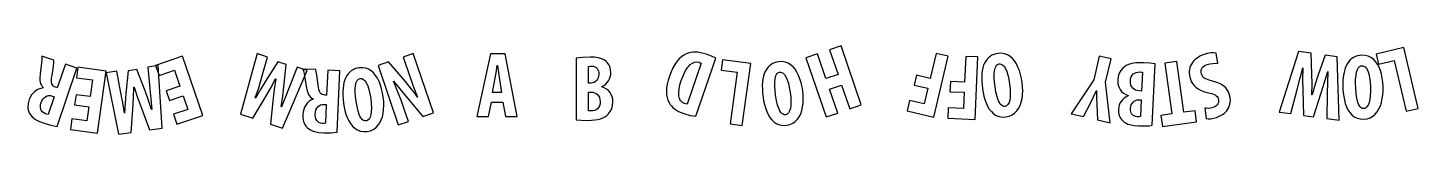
# Model space of a CAD drawing. Extents: x -77.5 to -17.7, y 119.7 to 123.6.
import ezdxf

# ---------------------------------------------------------------- set-up
doc = ezdxf.new("R2010")
doc.units = 0
doc.layers.add('LAYER_1', color=18, linetype='CONTINUOUS')

msp = doc.modelspace()

# ---------------------------------------------------------------- linework, layer by layer
at = {"layer": 'LAYER_1'}
for points in [[(-67.162, 123.068), (-67.605, 123.219), (-68.319, 120.61), (-67.796, 120.432), (-67.28, 121.289), (-67.03, 121.719), (-66.813, 122.128), (-66.805, 122.126), (-66.872, 121.664), (-66.928, 121.169), (-67.038, 120.174), (-66.514, 119.996), (-65.459, 122.489), (-65.888, 122.634), (-66.231, 121.761), (-66.395, 121.35), (-66.559, 120.921), (-66.571, 120.925), (-66.499, 121.377), (-66.454, 121.778), (-66.361, 122.749), (-66.713, 122.869), (-67.244, 122.029), (-67.451, 121.694), (-67.674, 121.3), (-67.686, 121.304), (-67.542, 121.739), (-67.421, 122.157)], [(-61.331, 123.07), (-61.135, 122.494), (-60.894, 121.82), (-60.709, 121.34), (-60.717, 121.338), (-60.833, 121.507), (-60.969, 121.688), (-61.237, 122.02), (-61.958, 122.857), (-62.412, 122.703), (-61.543, 120.147), (-61.107, 120.295), (-61.3, 120.86), (-61.423, 121.204), (-61.545, 121.521), (-61.751, 122.027), (-61.744, 122.029), (-61.479, 121.693), (-61.216, 121.375), (-60.481, 120.508), (-60.026, 120.663), (-60.896, 123.219)], [(-57.053, 121.125), (-56.937, 120.508), (-56.429, 120.508), (-56.953, 123.208), (-57.582, 123.208), (-58.167, 120.508), (-57.658, 120.508), (-57.538, 121.125)], [(-47.897, 123.023), (-48.074, 123.103), (-48.297, 123.189), (-48.427, 123.229), (-48.551, 123.258), (-48.668, 123.277), (-48.778, 123.285), (-48.882, 123.282), (-48.981, 123.268), (-49.074, 123.244), (-49.162, 123.208), (-49.27, 123.153), (-49.373, 123.08), (-49.472, 122.988), (-49.567, 122.876), (-49.657, 122.747), (-49.74, 122.599), (-49.816, 122.433), (-49.886, 122.248), (-49.941, 122.068), (-49.981, 121.898), (-50.006, 121.739), (-50.015, 121.592), (-50.01, 121.454), (-49.989, 121.327), (-49.954, 121.21), (-49.903, 121.103), (-49.858, 121.029), (-49.803, 120.958), (-49.739, 120.893), (-49.667, 120.833), (-49.584, 120.777), (-49.49, 120.725), (-49.386, 120.678), (-49.271, 120.635), (-48.988, 120.553), (-48.861, 120.528), (-48.751, 120.513)], [(-41.636, 121.001), (-42.505, 123.557), (-43.002, 123.388), (-42.638, 122.318), (-43.158, 122.141), (-43.522, 123.211), (-44.018, 123.042), (-43.149, 120.486), (-42.652, 120.655), (-43.001, 121.679), (-42.481, 121.856), (-42.132, 120.832)], [(-37.905, 123.11), (-38.416, 123.23), (-38.671, 122.146), (-39.263, 122.285), (-39.363, 121.861), (-38.77, 121.721), (-38.929, 121.046), (-39.561, 121.195), (-39.665, 120.751), (-38.523, 120.482)], [(-35.418, 120.485), (-35.278, 120.518), (-35.154, 120.572), (-35.046, 120.647), (-34.953, 120.743), (-34.875, 120.856), (-34.811, 120.982), (-34.762, 121.123), (-34.728, 121.276), (-34.707, 121.44), (-34.699, 121.609), (-34.705, 121.785), (-34.724, 121.967), (-34.754, 122.149), (-34.793, 122.321), (-34.843, 122.484), (-34.902, 122.639), (-34.971, 122.78), (-35.051, 122.904), (-35.141, 123.011), (-35.242, 123.101), (-35.354, 123.17), (-35.478, 123.214), (-35.612, 123.233), (-35.758, 123.228), (-35.852, 123.211), (-35.94, 123.184), (-36.021, 123.147), (-36.097, 123.1), (-36.166, 123.043), (-36.228, 122.976), (-36.285, 122.899), (-36.336, 122.812), (-36.378, 122.714), (-36.412, 122.604), (-36.437, 122.482), (-36.453, 122.348), (-36.461, 122.202), (-36.459, 122.044), (-36.448, 121.874), (-36.428, 121.692), (-36.403, 121.537), (-36.369, 121.384), (-36.326, 121.235), (-36.273, 121.088), (-36.209, 120.95), (-36.134, 120.826), (-36.047, 120.717), (-35.949, 120.623), (-35.837, 120.549), (-35.711, 120.501), (-35.572, 120.48)], [(-26.385, 123.244), (-26.48, 123.252), (-26.608, 123.246), (-26.754, 123.222), (-26.908, 123.18), (-27.085, 123.103), (-27.162, 123.058), (-27.233, 123.008), (-27.297, 122.953), (-27.354, 122.894), (-27.404, 122.829), (-27.447, 122.76), (-27.483, 122.688), (-27.509, 122.613), (-27.528, 122.537), (-27.538, 122.457), (-27.539, 122.376), (-27.531, 122.293), (-27.516, 122.207), (-27.491, 122.119), (-27.451, 122.02), (-27.399, 121.928), (-27.333, 121.843), (-27.254, 121.764), (-27.16, 121.694), (-27.05, 121.634), (-26.923, 121.584), (-26.78, 121.544), (-26.57, 121.491), (-26.43, 121.435), (-26.382, 121.402), (-26.342, 121.363), (-26.312, 121.318), (-26.291, 121.266), (-26.279, 121.213), (-26.277, 121.16), (-26.286, 121.108), (-26.307, 121.055), (-26.339, 121.006), (-26.385, 120.963), (-26.444, 120.925), (-26.516, 120.893), (-26.62, 120.866), (-26.715, 120.855), (-26.8, 120.857), (-26.872, 120.869), (-26.806, 120.414), (-26.723, 120.405), (-26.618, 120.408), (-26.498, 120.426), (-26.373, 120.46), (-26.191, 120.541), (-26.112, 120.588), (-26.041, 120.639), (-25.98, 120.695), (-25.926, 120.755), (-25.881, 120.819), (-25.844, 120.887), (-25.794, 121.03), (-25.773, 121.178), (-25.782, 121.329), (-25.821, 121.485), (-25.857, 121.572), (-25.908, 121.655), (-25.973, 121.735), (-26.054, 121.811), (-26.151, 121.881), (-26.265, 121.942), (-26.396, 121.993), (-26.544, 122.035), (-26.721, 122.084), (-26.856, 122.142), (-26.909, 122.178), (-26.953, 122.223), (-26.989, 122.277), (-27.017, 122.34), (-27.032, 122.402), (-27.034, 122.462), (-27.024, 122.52), (-27.001, 122.576), (-26.964, 122.627), (-26.912, 122.673), (-26.846, 122.713), (-26.765, 122.747), (-26.651, 122.777), (-26.53, 122.796), (-26.413, 122.8), (-26.311, 122.791)], [(-21.694, 123.149), (-21.992, 122.301), (-22.126, 121.893), (-22.26, 121.44), (-22.268, 121.441), (-22.26, 121.917), (-22.267, 122.335), (-22.305, 123.233), (-22.841, 123.307), (-23.68, 120.697), (-23.172, 120.627), (-22.896, 121.669), (-22.781, 122.119), (-22.663, 122.599), (-22.655, 122.598), (-22.665, 122.098), (-22.658, 121.632), (-22.625, 120.552), (-22.204, 120.494), (-21.868, 121.532), (-21.721, 121.988), (-21.588, 122.452), (-21.576, 122.45), (-21.597, 121.968), (-21.613, 121.501), (-21.629, 120.415), (-21.089, 120.341), (-21.178, 123.078)], [(-20.036, 120.389), (-19.894, 120.41), (-19.765, 120.452), (-19.65, 120.517), (-19.549, 120.604), (-19.461, 120.709), (-19.386, 120.83), (-19.325, 120.965), (-19.276, 121.114), (-19.241, 121.275), (-19.217, 121.443), (-19.207, 121.619), (-19.209, 121.802), (-19.222, 121.986), (-19.246, 122.161), (-19.28, 122.328), (-19.325, 122.487), (-19.381, 122.634), (-19.449, 122.765), (-19.53, 122.88), (-19.622, 122.979), (-19.727, 123.058), (-19.846, 123.113), (-19.978, 123.144), (-20.124, 123.152), (-20.219, 123.144), (-20.309, 123.125), (-20.393, 123.096), (-20.473, 123.056), (-20.547, 123.005), (-20.615, 122.944), (-20.679, 122.873), (-20.737, 122.791), (-20.789, 122.697), (-20.833, 122.59), (-20.869, 122.471), (-20.897, 122.339), (-20.917, 122.195), (-20.93, 122.037), (-20.935, 121.867), (-20.932, 121.684), (-20.921, 121.527), (-20.901, 121.372), (-20.871, 121.219), (-20.832, 121.068), (-20.781, 120.925), (-20.718, 120.795), (-20.641, 120.678), (-20.552, 120.575), (-20.447, 120.491), (-20.327, 120.432), (-20.189, 120.398)], [(-18.315, 123.479), (-19.5, 123.2), (-19.399, 122.768), (-18.724, 122.926), (-18.208, 120.731), (-17.698, 120.851)], [(-75.355, 122.593), (-75.851, 122.762), (-76.198, 121.742), (-76.27, 121.766), (-76.327, 121.79), (-76.373, 121.823), (-76.409, 121.865), (-76.433, 121.917), (-76.446, 121.982), (-76.449, 122.063), (-76.442, 122.161), (-76.423, 122.275), (-76.358, 122.681), (-76.343, 122.833), (-76.341, 122.929), (-76.86, 123.105), (-76.859, 122.984), (-76.874, 122.802), (-76.933, 122.356), (-76.951, 122.156), (-76.948, 122.069), (-76.936, 121.99), (-76.916, 121.919), (-76.885, 121.854), (-76.845, 121.796), (-76.794, 121.746), (-76.796, 121.738), (-76.906, 121.718), (-77.007, 121.684), (-77.098, 121.636), (-77.181, 121.575), (-77.254, 121.503), (-77.316, 121.421), (-77.368, 121.331), (-77.408, 121.231), (-77.452, 121.072), (-77.467, 120.921), (-77.462, 120.849), (-77.447, 120.776), (-77.423, 120.704), (-77.388, 120.632), (-77.339, 120.558), (-77.281, 120.491), (-77.214, 120.431), (-77.138, 120.378), (-76.966, 120.286), (-76.77, 120.21), (-76.481, 120.127), (-76.211, 120.075)], [(-75.454, 121.012), (-74.843, 120.928), (-74.927, 120.313), (-75.57, 120.401), (-75.632, 119.949), (-74.47, 119.79), (-74.103, 122.464), (-75.313, 122.63), (-75.375, 122.178), (-74.684, 122.083), (-74.783, 121.361), (-75.395, 121.445)], [(-73.638, 122.455), (-74.102, 122.392), (-73.572, 119.739), (-73.025, 119.815), (-72.947, 120.812), (-72.917, 121.308), (-72.905, 121.772), (-72.898, 121.773), (-72.75, 121.33), (-72.578, 120.862), (-72.231, 119.924), (-71.684, 119.999), (-71.857, 122.7), (-72.305, 122.638), (-72.221, 121.704), (-72.184, 121.263), (-72.138, 120.805), (-72.15, 120.804), (-72.288, 121.24), (-72.428, 121.619), (-72.779, 122.529), (-73.148, 122.478), (-73.247, 121.49), (-73.281, 121.097), (-73.305, 120.645), (-73.317, 120.643), (-73.383, 121.097), (-73.462, 121.525)], [(-71.376, 121.202), (-70.792, 121.401), (-70.592, 120.812), (-71.206, 120.603), (-71.059, 120.172), (-69.948, 120.549), (-70.818, 123.105), (-71.974, 122.712), (-71.827, 122.28), (-71.167, 122.504), (-70.932, 121.814), (-71.516, 121.615)], [(-64.049, 122.481), (-64.573, 122.504), (-64.622, 121.428), (-64.698, 121.431), (-64.759, 121.438), (-64.813, 121.457), (-64.858, 121.488), (-64.896, 121.531), (-64.927, 121.589), (-64.952, 121.666), (-64.972, 121.762), (-64.987, 121.877), (-65.038, 122.285), (-65.065, 122.435), (-65.09, 122.528), (-65.638, 122.552), (-65.603, 122.436), (-65.566, 122.257), (-65.499, 121.812), (-65.46, 121.616), (-65.433, 121.533), (-65.4, 121.46), (-65.36, 121.397), (-65.313, 121.344), (-65.258, 121.3), (-65.195, 121.266), (-65.195, 121.258), (-65.295, 121.207), (-65.382, 121.147), (-65.457, 121.075), (-65.519, 120.994), (-65.569, 120.904), (-65.606, 120.808), (-65.63, 120.707), (-65.641, 120.6), (-65.639, 120.435), (-65.611, 120.286), (-65.586, 120.218), (-65.552, 120.152), (-65.508, 120.09), (-65.455, 120.03), (-65.387, 119.973), (-65.313, 119.925), (-65.232, 119.886), (-65.144, 119.856), (-64.952, 119.816), (-64.743, 119.798), (-64.443, 119.798), (-64.169, 119.824)], [(-62.882, 119.859), (-62.742, 119.892), (-62.618, 119.946), (-62.509, 120.021), (-62.417, 120.117), (-62.339, 120.23), (-62.275, 120.356), (-62.226, 120.496), (-62.192, 120.65), (-62.171, 120.813), (-62.163, 120.983), (-62.169, 121.159), (-62.188, 121.341), (-62.218, 121.522), (-62.257, 121.695), (-62.307, 121.858), (-62.366, 122.012), (-62.435, 122.154), (-62.515, 122.278), (-62.605, 122.385), (-62.706, 122.475), (-62.818, 122.544), (-62.941, 122.588), (-63.076, 122.607), (-63.222, 122.601), (-63.316, 122.585), (-63.404, 122.558), (-63.485, 122.521), (-63.56, 122.474), (-63.629, 122.417), (-63.692, 122.35), (-63.749, 122.273), (-63.799, 122.186), (-63.842, 122.088), (-63.876, 121.977), (-63.901, 121.855), (-63.917, 121.721), (-63.924, 121.576), (-63.923, 121.418), (-63.912, 121.248), (-63.892, 121.066), (-63.867, 120.911), (-63.833, 120.758), (-63.79, 120.608), (-63.737, 120.462), (-63.673, 120.323), (-63.598, 120.2), (-63.511, 120.091), (-63.412, 119.996), (-63.301, 119.922), (-63.175, 119.875), (-63.035, 119.853)], [(-57.486, 121.533), (-57.386, 122.094), (-57.338, 122.394), (-57.29, 122.711), (-57.278, 122.711), (-57.235, 122.399), (-57.19, 122.098), (-57.101, 121.533)], [(-53.89, 120.366), (-53.676, 120.346), (-53.402, 120.338), (-53.241, 120.342), (-53.095, 120.356), (-52.964, 120.377), (-52.849, 120.408), (-52.748, 120.447), (-52.659, 120.493), (-52.581, 120.548), (-52.516, 120.61), (-52.431, 120.717), (-52.368, 120.84), (-52.33, 120.98), (-52.316, 121.139), (-52.324, 121.249), (-52.347, 121.352), (-52.386, 121.449), (-52.439, 121.539), (-52.508, 121.62), (-52.59, 121.688), (-52.686, 121.742), (-52.797, 121.784), (-52.797, 121.8), (-52.703, 121.849), (-52.622, 121.907), (-52.555, 121.973), (-52.5, 122.048), (-52.458, 122.128), (-52.428, 122.212), (-52.41, 122.298), (-52.404, 122.389), (-52.416, 122.528), (-52.452, 122.659), (-52.481, 122.72), (-52.516, 122.777), (-52.559, 122.829), (-52.609, 122.877), (-52.682, 122.931), (-52.759, 122.975), (-52.841, 123.009), (-52.927, 123.033), (-53.106, 123.062), (-53.294, 123.069), (-53.617, 123.057), (-53.762, 123.041), (-53.89, 123.017)], [(-53.366, 122.661), (-53.307, 122.674), (-53.23, 122.677), (-53.154, 122.67), (-53.09, 122.65), (-53.036, 122.619), (-52.994, 122.577), (-52.962, 122.525), (-52.939, 122.466), (-52.925, 122.401), (-52.921, 122.329), (-52.928, 122.248), (-52.946, 122.176), (-52.976, 122.112), (-53.016, 122.055), (-53.066, 122.01), (-53.122, 121.976), (-53.185, 121.956), (-53.254, 121.948), (-53.366, 121.948)], [(-49.124, 121.041), (-49.176, 121.048), (-49.227, 121.064), (-49.28, 121.086), (-49.326, 121.115), (-49.367, 121.148), (-49.402, 121.188), (-49.431, 121.233), (-49.454, 121.283), (-49.481, 121.401), (-49.487, 121.538), (-49.471, 121.693), (-49.434, 121.865), (-49.377, 122.054), (-49.284, 122.292), (-49.19, 122.487), (-49.092, 122.637), (-49.043, 122.696), (-48.993, 122.744), (-48.893, 122.813), (-48.796, 122.853), (-48.702, 122.863), (-48.609, 122.843), (-48.564, 122.826), (-48.524, 122.805)], [(-46.392, 122.785), (-47.598, 122.95), (-47.658, 122.51), (-46.972, 122.416), (-47.278, 120.182), (-46.759, 120.11)], [(-44.85, 120.124), (-44.71, 120.158), (-44.586, 120.212), (-44.478, 120.287), (-44.385, 120.382), (-44.307, 120.495), (-44.243, 120.622), (-44.194, 120.762), (-44.16, 120.916), (-44.139, 121.079), (-44.131, 121.249), (-44.137, 121.424), (-44.156, 121.606), (-44.186, 121.788), (-44.225, 121.961), (-44.275, 122.124), (-44.334, 122.278), (-44.403, 122.419), (-44.483, 122.544), (-44.573, 122.651), (-44.674, 122.741), (-44.786, 122.81), (-44.91, 122.854), (-45.044, 122.873), (-45.19, 122.867), (-45.284, 122.85), (-45.372, 122.824), (-45.453, 122.787), (-45.529, 122.74), (-45.598, 122.683), (-45.661, 122.616), (-45.717, 122.539), (-45.768, 122.452), (-45.811, 122.353), (-45.844, 122.243), (-45.869, 122.121), (-45.886, 121.987), (-45.893, 121.841), (-45.891, 121.684), (-45.88, 121.514), (-45.86, 121.332), (-45.836, 121.177), (-45.801, 121.024), (-45.758, 120.874), (-45.705, 120.727), (-45.641, 120.589), (-45.566, 120.466), (-45.479, 120.357), (-45.381, 120.262), (-45.269, 120.188), (-45.143, 120.141), (-45.004, 120.119)], [(-36.623, 123.073), (-37.146, 123.097), (-37.196, 121.984), (-37.805, 122.011), (-37.824, 121.576), (-37.216, 121.548), (-37.247, 120.855), (-37.896, 120.885), (-37.916, 120.429), (-36.744, 120.376)], [(-35.46, 120.94), (-35.516, 120.941), (-35.569, 120.959), (-35.617, 120.992), (-35.661, 121.042), (-35.701, 121.104), (-35.738, 121.177), (-35.801, 121.355), (-35.851, 121.563), (-35.888, 121.791), (-35.912, 121.989), (-35.924, 122.17), (-35.924, 122.331), (-35.912, 122.475), (-35.887, 122.594), (-35.845, 122.683), (-35.819, 122.717), (-35.788, 122.743), (-35.754, 122.762), (-35.716, 122.773), (-35.677, 122.775), (-35.639, 122.769), (-35.568, 122.734), (-35.502, 122.67), (-35.442, 122.576), (-35.388, 122.451), (-35.34, 122.297), (-35.299, 122.114), (-35.264, 121.901), (-35.241, 121.695), (-35.232, 121.512), (-35.237, 121.352), (-35.255, 121.215), (-35.286, 121.104), (-35.331, 121.021), (-35.389, 120.966), (-35.423, 120.949)], [(-31.407, 123.114), (-31.648, 122.089), (-32.614, 120.625), (-32.083, 120.5), (-31.783, 121.079), (-31.65, 121.347), (-31.528, 121.62), (-31.52, 121.619), (-31.523, 121.314), (-31.515, 121.029), (-31.483, 120.359), (-30.937, 120.231), (-31.133, 121.988), (-30.897, 122.994)], [(-29.008, 122.773), (-29.221, 122.803), (-29.494, 122.823), (-29.656, 122.826), (-29.802, 122.819), (-29.933, 122.803), (-30.05, 122.778), (-30.153, 122.744), (-30.244, 122.701), (-30.323, 122.651), (-30.391, 122.591), (-30.481, 122.488), (-30.549, 122.368), (-30.594, 122.23), (-30.615, 122.072), (-30.612, 121.962), (-30.593, 121.857), (-30.559, 121.759), (-30.51, 121.666), (-30.445, 121.583), (-30.366, 121.511), (-30.272, 121.453), (-30.164, 121.406), (-30.165, 121.39), (-30.261, 121.345), (-30.344, 121.291), (-30.414, 121.228), (-30.472, 121.156), (-30.518, 121.077), (-30.552, 120.995), (-30.573, 120.909), (-30.583, 120.819), (-30.578, 120.68), (-30.547, 120.547), (-30.522, 120.485), (-30.489, 120.426), (-30.449, 120.372), (-30.401, 120.322), (-30.33, 120.265), (-30.255, 120.218), (-30.175, 120.18), (-30.09, 120.152), (-29.912, 120.115), (-29.725, 120.099), (-29.401, 120.097), (-29.257, 120.107), (-29.127, 120.124)], [(-28.066, 122.882), (-28.585, 122.811), (-28.284, 120.616), (-28.76, 120.551), (-28.694, 120.071), (-27.226, 120.273), (-27.292, 120.752), (-27.765, 120.688)], [(-20.036, 120.846), (-20.092, 120.853), (-20.143, 120.875), (-20.187, 120.913), (-20.227, 120.966), (-20.261, 121.032), (-20.291, 121.108), (-20.338, 121.291), (-20.368, 121.502), (-20.385, 121.733), (-20.39, 121.933), (-20.386, 122.113), (-20.371, 122.274), (-20.346, 122.416), (-20.31, 122.532), (-20.261, 122.618), (-20.231, 122.649), (-20.198, 122.672), (-20.163, 122.688), (-20.123, 122.695), (-20.084, 122.693), (-20.048, 122.684), (-19.98, 122.643), (-19.92, 122.573), (-19.869, 122.474), (-19.826, 122.345), (-19.793, 122.187), (-19.769, 122.001), (-19.753, 121.785), (-19.75, 121.578), (-19.757, 121.395), (-19.776, 121.236), (-19.807, 121.102), (-19.848, 120.994), (-19.9, 120.915), (-19.963, 120.866), (-19.998, 120.852)], [(-62.924, 120.313), (-62.98, 120.315), (-63.032, 120.333), (-63.081, 120.366), (-63.125, 120.416), (-63.165, 120.478), (-63.202, 120.551), (-63.265, 120.728), (-63.314, 120.936), (-63.352, 121.164), (-63.376, 121.363), (-63.388, 121.543), (-63.388, 121.705), (-63.376, 121.848), (-63.35, 121.968), (-63.309, 122.057), (-63.283, 122.091), (-63.252, 122.117), (-63.218, 122.135), (-63.18, 122.147), (-63.141, 122.148), (-63.103, 122.142), (-63.032, 122.108), (-62.966, 122.044), (-62.906, 121.949), (-62.852, 121.825), (-62.804, 121.671), (-62.763, 121.488), (-62.728, 121.274), (-62.705, 121.068), (-62.696, 120.885), (-62.701, 120.725), (-62.719, 120.589), (-62.75, 120.477), (-62.795, 120.394), (-62.853, 120.34), (-62.887, 120.323)], [(-44.892, 120.579), (-44.948, 120.581), (-45.001, 120.598), (-45.049, 120.632), (-45.093, 120.681), (-45.133, 120.744), (-45.17, 120.817), (-45.233, 120.994), (-45.283, 121.202), (-45.32, 121.43), (-45.344, 121.629), (-45.356, 121.809), (-45.356, 121.971), (-45.344, 122.114), (-45.319, 122.233), (-45.277, 122.323), (-45.251, 122.357), (-45.22, 122.383), (-45.186, 122.401), (-45.148, 122.413), (-45.109, 122.414), (-45.071, 122.408), (-45, 122.374), (-44.935, 122.31), (-44.874, 122.215), (-44.82, 122.091), (-44.772, 121.937), (-44.731, 121.753), (-44.696, 121.54), (-44.673, 121.334), (-44.664, 121.151), (-44.669, 120.991), (-44.687, 120.854), (-44.718, 120.743), (-44.763, 120.66), (-44.821, 120.606), (-44.855, 120.589)], [(-29.585, 121.604), (-29.697, 121.609), (-29.775, 121.621), (-29.845, 121.644), (-29.909, 121.68), (-29.967, 121.729), (-30.014, 121.789), (-30.047, 121.861), (-30.066, 121.944), (-30.071, 122.039), (-30.058, 122.136), (-30.033, 122.218), (-29.994, 122.286), (-29.943, 122.34), (-29.883, 122.381), (-29.816, 122.409), (-29.743, 122.424), (-29.665, 122.426), (-29.601, 122.422), (-29.549, 122.413)], [(-76.588, 120.596), (-76.645, 120.603), (-76.71, 120.621), (-76.784, 120.658), (-76.843, 120.702), (-76.885, 120.754), (-76.912, 120.814), (-76.925, 120.881), (-76.926, 120.951), (-76.916, 121.027), (-76.893, 121.107), (-76.859, 121.187), (-76.816, 121.256), (-76.766, 121.313), (-76.707, 121.359), (-76.641, 121.392), (-76.571, 121.407), (-76.495, 121.406), (-76.416, 121.389), (-76.328, 121.359)], [(-53.366, 121.56), (-53.254, 121.56), (-53.176, 121.552), (-53.104, 121.531), (-53.039, 121.498), (-52.979, 121.452), (-52.929, 121.394), (-52.893, 121.324), (-52.87, 121.242), (-52.861, 121.147), (-52.869, 121.05), (-52.892, 120.967), (-52.927, 120.897), (-52.975, 120.841), (-53.034, 120.797), (-53.099, 120.766), (-53.171, 120.748), (-53.25, 120.742), (-53.314, 120.743), (-53.366, 120.75)], [(-64.676, 120.219), (-64.733, 120.209), (-64.801, 120.209), (-64.882, 120.223), (-64.95, 120.25), (-65.006, 120.288), (-65.049, 120.338), (-65.08, 120.398), (-65.1, 120.466), (-65.111, 120.541), (-65.111, 120.624), (-65.101, 120.711), (-65.08, 120.788), (-65.047, 120.858), (-65.003, 120.919), (-64.949, 120.968), (-64.886, 121.003), (-64.814, 121.023), (-64.732, 121.028), (-64.64, 121.024)], [(-29.635, 120.504), (-29.694, 120.494), (-29.772, 120.494), (-29.847, 120.505), (-29.91, 120.527), (-29.962, 120.56), (-30.003, 120.605), (-30.033, 120.658), (-30.053, 120.718), (-30.064, 120.784), (-30.065, 120.856), (-30.054, 120.936), (-30.032, 121.007), (-30, 121.07), (-29.957, 121.125), (-29.905, 121.168), (-29.848, 121.199), (-29.784, 121.217), (-29.715, 121.222), (-29.603, 121.217)]]:
    msp.add_lwpolyline(points, close=True, dxfattribs=at)

doc.saveas('drawing.dxf')
